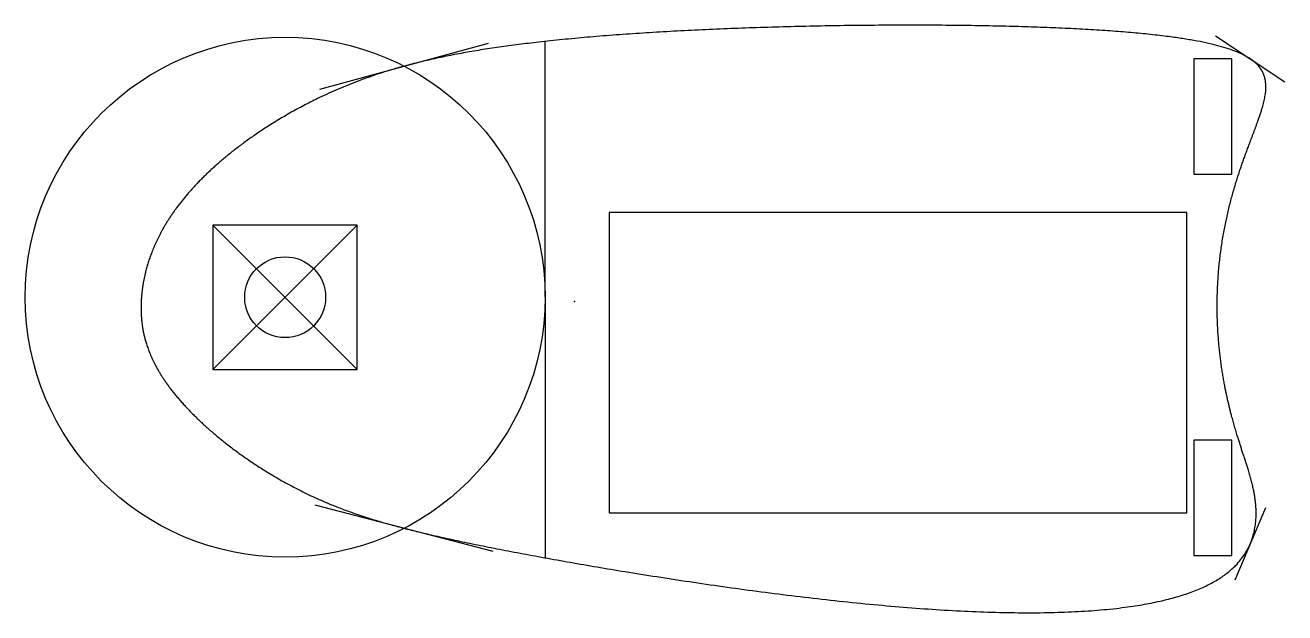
# Model space of a CAD drawing. Header units: millimetres. Extents: x -48 to 62, y -27 to 24.
import ezdxf

# ---------------------------------------------------------------- set-up
doc = ezdxf.new("R2010")
doc.units = ezdxf.units.MM
doc.header["$MEASUREMENT"] = 0
doc.layers.add('MP3-Gotchi v11_Sketch1', color=7, linetype='Continuous')

msp = doc.modelspace()

# ---------------------------------------------------------------- linework, layer by layer
at = {"layer": 'MP3-Gotchi v11_Sketch1'}
for p, q in [((55.5, 23), (61.5, 19)), ((-22.04, 18.36), (-7.43, 22.36)), ((-2.54, 0.36), (-2.54, 22.5)), ((53.62, 21.01), (53.62, 11.01)), ((56.92, 21.01), (53.62, 21.01)), ((56.92, 11.01), (56.92, 21.01)), ((53.62, 11.01), (56.92, 11.01)), ((53.01, 7.69), (3.01, 7.69)), ((3.01, 7.69), (3.01, -18.31)), ((53.01, -18.31), (53.01, 7.69)), ((-18.79, 6.61), (-31.29, -5.89)), ((-31.29, 6.61), (-18.79, -5.89)), ((-18.79, 6.61), (-31.29, 6.61)), ((-31.29, 6.61), (-31.29, -5.89)), ((-18.79, -5.89), (-18.79, 6.61)), ((-2.54, 0.67), (-2.54, -22.2)), ((-31.29, -5.89), (-18.79, -5.89)), ((53.62, -12), (53.62, -22)), ((56.92, -12), (53.62, -12)), ((56.92, -22), (56.92, -12)), ((-7.04, -21.64), (-22.43, -17.64)), ((3.01, -18.31), (53.01, -18.31)), ((59.84, -17.88), (57.16, -24.12)), ((53.62, -22), (56.92, -22))]:
    msp.add_line(p, q, dxfattribs=at)
for radius in [22.5, 3.5]:
    msp.add_circle((-25.04, 0.36), radius, dxfattribs=at)
msp.add_open_spline([(-37.5, 0), (-37.48, 0.51), (-37.37, 1.55), (-37.06, 3.13), (-36.29, 5.33), (-34.59, 8.17), (-32.05, 11.03), (-28.75, 13.79), (-24.86, 16.32), (-20.46, 18.53), (-15.48, 20.34), (-9.27, 21.74), (-1.18, 22.77), (8.59, 23.47), (19.48, 23.87), (30.61, 23.98), (41, 23.8), (49.7, 23.28), (55.98, 22.37), (59.45, 20.95), (60.31, 18.85), (59.37, 15.89), (57.69, 11.95), (56.24, 7.12), (55.51, 1.8), (55.6, -3.47), (56.34, -8.13), (57.4, -11.85), (58.42, -14.69), (59.13, -17.24), (59.17, -20.2), (57.58, -23.45), (52.99, -25.84), (45.37, -27.07), (35.24, -27.1), (23.66, -26.16), (11.84, -24.62), (0.98, -22.88), (-8.07, -21.2), (-14.9, -19.73), (-20.16, -18.13), (-24.77, -16.01), (-28.86, -13.44), (-32.36, -10.6), (-35.02, -7.75), (-36.7, -5.07), (-37.34, -3.04), (-37.52, -1.53), (-37.52, -0.51), (-37.5, 0)], degree=5, dxfattribs=at)
for p in [(-25.04, 0.36), (0, 0), (0, 0)]:
    msp.add_point(p, dxfattribs=at)

doc.saveas('drawing.dxf')
